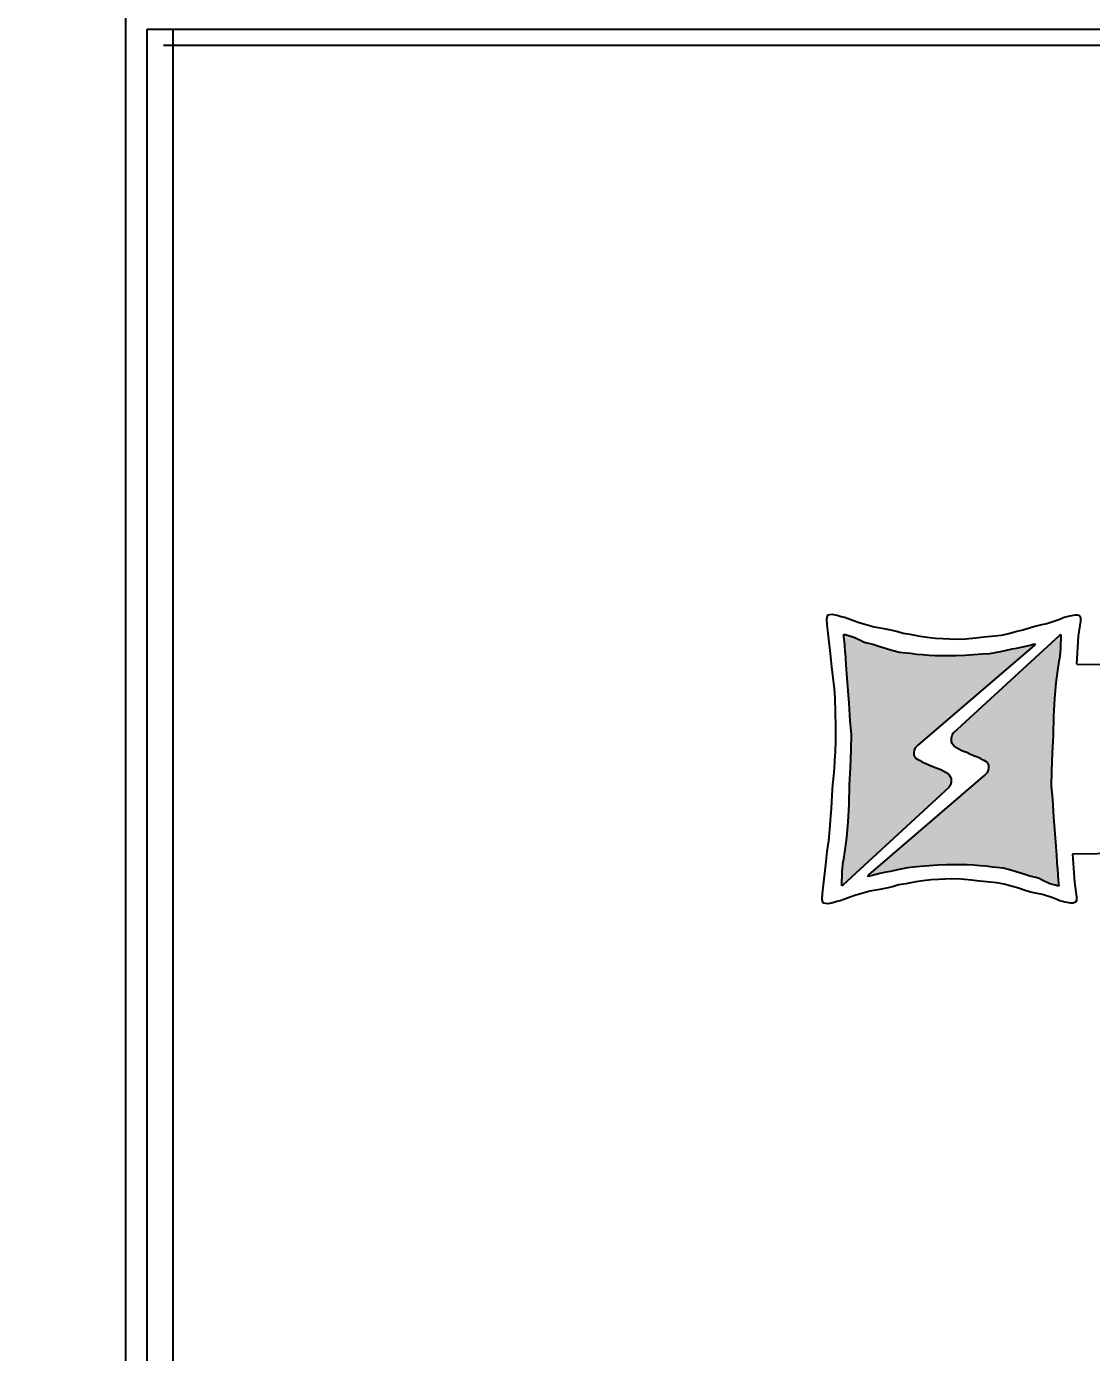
# Model space of a CAD drawing. Extents: x 79822 to 122366, y -56021 to -28815.
# Drawn here: x 81968.5 to 82118.2, y -51977.2 to -51790.8 of the extents above; entities that cross this region are included whole.
import ezdxf

# ---------------------------------------------------------------- set-up
doc = ezdxf.new("R2010")
doc.units = 0
doc.header["$LTSCALE"] = 100
doc.header["$MEASUREMENT"] = 0
doc.styles.get("Standard").update_dxf_attribs({"font": ''})
doc.styles.get('Standard').set_extended_font_data('SimSun')
doc.dimstyles.new('ISO-25', dxfattribs={"dimtxt": 35, "dimasz": 35, "dimexe": 1.25, "dimexo": 0.625, "dimtad": 1, "dimtoh": 1, "dimdec": 0, "dimtxsty": 'Standard', "dimcen": 2.5, "dimadec": 0, "dimazin": 0, "dimtfac": 1, "dimtdec": 0, "dimtmove": 0, "dimatfit": 3, "dimfxl": 0, "dimarcsym": 0})

# ---------------------------------------------------------------- blocks, each defined once
blk = doc.blocks.new('*D145')
at = {"color": 0, "lineweight": -2}
for p, q in [((81981.85, -51788.16), (81918.28, -51788.16)), ((81919.53, -51823.16), (81919.53, -53755.66)), ((81981.85, -53790.66), (81918.28, -53790.66))]:
    blk.add_line(p, q, dxfattribs=at)
at = {"color": 0}
for points in [[(81925.37, -51823.16), (81913.7, -51823.16), (81919.53, -51788.16)], [(81913.7, -53755.66), (81925.37, -53755.66), (81919.53, -53790.66)]]:
    blk.add_solid(points, dxfattribs=at)
at = {"layer": 'Defpoints', "color": 0}
for p in [(81982.48, -51788.16), (81919.53, -53790.66), (81982.48, -53790.66)]:
    blk.add_point(p, dxfattribs=at)
at = {"color": 0, "insert": (81901.41, -52789.41), "char_height": 35, "attachment_point": 5, "rotation": 90}
blk.add_mtext('2003', dxfattribs=at)

msp = doc.modelspace()

# ---------------------------------------------------------------- hatches: boundary and pattern name
for color, points in [(160, [(82083.09, -51911.57), (82083.14, -51909.57), (82083.26, -51908.12), (82083.48, -51906.51), (82083.72, -51904.79), (82083.91, -51902.6), (82084.06, -51900.12), (82084.1, -51897.4), (82084.25, -51894.97), (82084.34, -51892.44), (82084.39, -51890.25), (82084.2, -51888.43), (82084.06, -51885.91), (82083.91, -51884.17), (82083.79, -51882.38), (82083.64, -51880.5), (82083.53, -51878.77), (82083.48, -51877.65), (82083.38, -51876.59), (82083.36, -51876.19), (82083.88, -51876.34), (82084.62, -51876.56), (82085.01, -51876.72), (82085.39, -51876.92), (82085.79, -51877.1), (82086.12, -51877.27), (82086.61, -51877.43), (82087.45, -51877.62), (82088.41, -51877.95), (82089.35, -51878.24), (82090.1, -51878.47), (82091.17, -51878.74), (82091.64, -51878.79), (82092.13, -51878.85), (82092.71, -51878.88), (82093.59, -51879), (82094.4, -51879.05), (82095.35, -51879.17), (82096.21, -51879.19), (82097.17, -51879.2), (82098.22, -51879.21), (82099.13, -51879.19), (82100.37, -51879.14), (82101.58, -51879.05), (82102.81, -51878.98), (82103.85, -51878.9), (82104.61, -51878.78), (82105.35, -51878.66), (82106.02, -51878.51), (82107.01, -51878.28), (82107.6, -51878.16), (82108.51, -51878), (82109.52, -51877.73), (82109.98, -51877.6), (82110.23, -51877.54), (82110.08, -51877.8), (82093.77, -51891.79), (82093.43, -51892.15), (82093.26, -51892.48), (82093.2, -51892.93), (82093.21, -51893.23), (82093.28, -51893.42), (82093.4, -51893.58), (82093.61, -51893.72), (82093.85, -51893.86), (82094.07, -51893.98), (82094.34, -51894.14), (82094.79, -51894.34), (82095.32, -51894.55), (82095.86, -51894.78), (82096.31, -51895.01), (82096.77, -51895.14), (82097.09, -51895.27), (82097.41, -51895.45), (82097.75, -51895.65), (82098.13, -51895.94), (82098.34, -51896.28), (82098.42, -51896.55), (82098.46, -51897.01), (82098.35, -51897.41), (82098.13, -51897.74), (82083.22, -51911.47)]), (114, [(82086.69, -51910.28), (82086.85, -51910.03), (82103.16, -51896.04), (82103.49, -51895.68), (82103.67, -51895.35), (82103.73, -51894.89), (82103.72, -51894.6), (82103.65, -51894.41), (82103.53, -51894.25), (82103.31, -51894.11), (82103.08, -51893.97), (82102.85, -51893.85), (82102.58, -51893.69), (82102.13, -51893.49), (82101.6, -51893.28), (82101.06, -51893.05), (82100.62, -51892.82), (82100.16, -51892.69), (82099.83, -51892.56), (82099.51, -51892.38), (82099.17, -51892.18), (82098.8, -51891.89), (82098.59, -51891.55), (82098.5, -51891.28), (82098.47, -51890.81), (82098.58, -51890.42), (82098.79, -51890.09), (82113.7, -51876.36), (82113.83, -51876.26), (82113.79, -51878.26), (82113.67, -51879.71), (82113.44, -51881.32), (82113.2, -51883.04), (82113.01, -51885.23), (82112.87, -51887.71), (82112.82, -51890.43), (82112.68, -51892.86), (82112.58, -51895.39), (82112.54, -51897.58), (82112.73, -51899.4), (82112.87, -51901.92), (82113.02, -51903.66), (82113.14, -51905.45), (82113.29, -51907.33), (82113.39, -51909.06), (82113.45, -51910.18), (82113.54, -51911.24), (82113.56, -51911.64), (82113.04, -51911.49), (82112.31, -51911.27), (82111.92, -51911.11), (82111.53, -51910.91), (82111.13, -51910.73), (82110.8, -51910.55), (82110.32, -51910.4), (82109.47, -51910.2), (82108.51, -51909.88), (82107.57, -51909.59), (82106.83, -51909.36), (82105.76, -51909.09), (82105.29, -51909.04), (82104.8, -51908.98), (82104.21, -51908.95), (82103.34, -51908.83), (82102.53, -51908.78), (82101.57, -51908.66), (82100.71, -51908.63), (82099.75, -51908.63), (82098.71, -51908.62), (82097.8, -51908.64), (82096.56, -51908.69), (82095.35, -51908.78), (82094.12, -51908.85), (82093.08, -51908.93), (82092.32, -51909.05), (82091.58, -51909.17), (82090.91, -51909.32), (82089.92, -51909.55), (82089.32, -51909.67), (82088.42, -51909.83), (82087.41, -51910.1), (82086.95, -51910.23)])]:
    msp.add_hatch(color=color).paths.add_polyline_path(points)

# ---------------------------------------------------------------- linework, layer by layer
at = {"color": 7, "linetype": 'Continuous'}
for p, q in [((81982.48, -53745.66), (81982.48, -51788.16)), ((81985.48, -53766.16), (81985.48, -51791.16)), ((81985.48, -51791.16), (82777.48, -51791.16)), ((81989.08, -51791.16), (81989.08, -52720.16)), ((82775.18, -51793.46), (81987.78, -51793.46))]:
    msp.add_line(p, q, dxfattribs=at)
at = {"color": 0}
for p, q in [((82081.06, -51873.52), (82080.91, -51874.04)), ((82080.91, -51874.04), (82080.96, -51874.86)), ((82081.71, -51873.45), (82081.06, -51873.52)), ((82082.42, -51873.59), (82081.71, -51873.45)), ((82082.98, -51873.75), (82082.42, -51873.59)), ((82083.47, -51873.88), (82082.98, -51873.75)), ((82083.95, -51874.04), (82083.47, -51873.88)), ((82084.72, -51874.31), (82083.95, -51874.04)), ((82113.57, -51874.18), (82112.88, -51874.44)), ((82114.34, -51873.86), (82113.57, -51874.18)), ((82115.07, -51873.66), (82114.34, -51873.86)), ((82115.85, -51873.54), (82115.07, -51873.66)), ((82116.18, -51873.54), (82115.85, -51873.54)), ((82116.51, -51873.65), (82116.18, -51873.54)), ((82116.64, -51873.89), (82116.51, -51873.65)), ((82116.64, -51874.4), (82116.64, -51873.89)), ((82080.96, -51874.86), (82081.19, -51876.92)), ((82085.52, -51874.62), (82084.72, -51874.31)), ((82086.31, -51874.85), (82085.52, -51874.62)), ((82087.63, -51875.22), (82086.31, -51874.85)), ((82089.02, -51875.46), (82087.63, -51875.22)), ((82090.18, -51875.7), (82089.02, -51875.46)), ((82090.97, -51875.89), (82090.18, -51875.7)), ((82091.7, -51876.09), (82090.97, -51875.89)), ((82092.66, -51876.26), (82091.7, -51876.09)), ((82107.68, -51875.85), (82106.52, -51876.18)), ((82108.52, -51875.63), (82107.68, -51875.85)), ((82109.44, -51875.34), (82108.52, -51875.63)), ((82110.2, -51875.11), (82109.44, -51875.34)), ((82111.13, -51874.89), (82110.2, -51875.11)), ((82111.87, -51874.76), (82111.13, -51874.89)), ((82112.29, -51874.63), (82111.87, -51874.76)), ((82112.88, -51874.44), (82112.29, -51874.63)), ((82116.35, -51876.49), (82116.64, -51874.4)), ((82081.19, -51876.92), (82081.44, -51878.91)), ((82093.39, -51876.4), (82092.66, -51876.26)), ((82094.08, -51876.55), (82093.39, -51876.4)), ((82095.09, -51876.68), (82094.08, -51876.55)), ((82096.22, -51876.81), (82095.09, -51876.68)), ((82097.29, -51876.88), (82096.22, -51876.81)), ((82098.19, -51876.91), (82097.29, -51876.88)), ((82099.03, -51876.94), (82098.19, -51876.91)), ((82100.45, -51876.93), (82099.03, -51876.94)), ((82101.89, -51876.76), (82100.45, -51876.93)), ((82103.03, -51876.64), (82101.89, -51876.76)), ((82104.06, -51876.54), (82103.03, -51876.64)), ((82105.46, -51876.37), (82104.06, -51876.54)), ((82106.52, -51876.18), (82105.46, -51876.37)), ((82116.11, -51880.44), (82116.35, -51876.49)), ((82081.44, -51878.91), (82081.64, -51880.81)), ((82081.64, -51880.81), (82081.83, -51882.32)), ((82116.11, -51880.44), (82141, -51880.46)), ((82081.83, -51882.32), (82081.98, -51883.89)), ((82081.98, -51883.89), (82082.09, -51885.16)), ((82082.09, -51885.16), (82082.14, -51887.25)), ((82082.14, -51887.25), (82082.18, -51889.1)), ((82082.18, -51889.1), (82082.18, -51890.89)), ((82082.18, -51890.89), (82082.15, -51893)), ((82081.98, -51895.64), (82082.08, -51894.18)), ((82082.08, -51894.18), (82082.15, -51893)), ((82081.82, -51897.4), (82081.98, -51895.64)), ((82081.72, -51898.82), (82081.82, -51897.4)), ((82081.61, -51900.65), (82081.72, -51898.82)), ((82081.48, -51902.39), (82081.61, -51900.65)), ((82081.23, -51905.23), (82081.38, -51903.66)), ((82081.38, -51903.66), (82081.48, -51902.39)), ((82081.03, -51906.73), (82081.23, -51905.23)), ((82080.83, -51908.64), (82081.03, -51906.73)), ((82140.9, -51906.76), (82115.5, -51907.13)), ((82115.5, -51907.13), (82115.75, -51911.05)), ((82080.59, -51910.63), (82080.83, -51908.64)), ((82080.35, -51912.68), (82080.59, -51910.63)), ((82091.09, -51911.45), (82090.36, -51911.65)), ((82092.05, -51911.29), (82091.09, -51911.45)), ((82092.78, -51911.15), (82092.05, -51911.29)), ((82093.47, -51910.99), (82092.78, -51911.15)), ((82094.48, -51910.87), (82093.47, -51910.99)), ((82095.61, -51910.74), (82094.48, -51910.87)), ((82096.68, -51910.66), (82095.61, -51910.74)), ((82097.58, -51910.63), (82096.68, -51910.66)), ((82098.42, -51910.6), (82097.58, -51910.63)), ((82099.84, -51910.62), (82098.42, -51910.6)), ((82101.28, -51910.78), (82099.84, -51910.62)), ((82102.42, -51910.91), (82101.28, -51910.78)), ((82103.45, -51911), (82102.42, -51910.91)), ((82104.85, -51911.17), (82103.45, -51911)), ((82105.91, -51911.36), (82104.85, -51911.17)), ((82107.07, -51911.69), (82105.91, -51911.36)), ((82115.75, -51911.05), (82116.03, -51913.15)), ((82080.3, -51913.5), (82080.35, -51912.68)), ((82084.11, -51913.23), (82083.34, -51913.5)), ((82084.91, -51912.92), (82084.11, -51913.23)), ((82085.7, -51912.69), (82084.91, -51912.92)), ((82087.02, -51912.33), (82085.7, -51912.69)), ((82088.41, -51912.08), (82087.02, -51912.33)), ((82089.57, -51911.85), (82088.41, -51912.08)), ((82090.36, -51911.65), (82089.57, -51911.85)), ((82107.91, -51911.91), (82107.07, -51911.69)), ((82108.83, -51912.21), (82107.91, -51911.91)), ((82109.59, -51912.44), (82108.83, -51912.21)), ((82110.52, -51912.66), (82109.59, -51912.44)), ((82111.26, -51912.79), (82110.52, -51912.66)), ((82111.68, -51912.91), (82111.26, -51912.79)), ((82112.28, -51913.1), (82111.68, -51912.91)), ((82112.96, -51913.36), (82112.28, -51913.1)), ((82113.73, -51913.69), (82112.96, -51913.36)), ((82116.03, -51913.15), (82116.03, -51913.65)), ((82080.45, -51914.02), (82080.3, -51913.5)), ((82081.1, -51914.09), (82080.45, -51914.02)), ((82081.81, -51913.95), (82081.1, -51914.09)), ((82082.37, -51913.79), (82081.81, -51913.95)), ((82082.86, -51913.67), (82082.37, -51913.79)), ((82083.34, -51913.5), (82082.86, -51913.67)), ((82114.46, -51913.88), (82113.73, -51913.69)), ((82115.24, -51914), (82114.46, -51913.88)), ((82115.57, -51914), (82115.24, -51914)), ((82115.9, -51913.89), (82115.57, -51914)), ((82116.03, -51913.65), (82115.9, -51913.89))]:
    msp.add_line(p, q, dxfattribs=at)
at = {"color": 160}
for p, q in [((82083.38, -51876.59), (82083.36, -51876.19)), ((82083.36, -51876.19), (82083.88, -51876.34)), ((82083.48, -51877.65), (82083.38, -51876.59)), ((82083.53, -51878.77), (82083.48, -51877.65)), ((82083.88, -51876.34), (82084.62, -51876.56)), ((82084.62, -51876.56), (82085.01, -51876.72)), ((82085.01, -51876.72), (82085.39, -51876.92)), ((82085.39, -51876.92), (82085.79, -51877.1)), ((82085.79, -51877.1), (82086.12, -51877.27)), ((82086.12, -51877.27), (82086.61, -51877.43)), ((82086.61, -51877.43), (82087.45, -51877.62)), ((82087.45, -51877.62), (82088.41, -51877.95)), ((82088.41, -51877.95), (82089.35, -51878.24)), ((82110.08, -51877.8), (82093.77, -51891.79)), ((82108.51, -51878), (82109.52, -51877.73)), ((82109.52, -51877.73), (82109.98, -51877.6)), ((82109.98, -51877.6), (82110.23, -51877.54)), ((82110.23, -51877.54), (82110.08, -51877.8)), ((82083.53, -51878.77), (82083.64, -51880.5)), ((82089.35, -51878.24), (82090.1, -51878.47)), ((82090.1, -51878.47), (82091.17, -51878.74)), ((82091.17, -51878.74), (82091.64, -51878.79)), ((82091.64, -51878.79), (82092.13, -51878.85)), ((82092.13, -51878.85), (82092.71, -51878.88)), ((82092.71, -51878.88), (82093.59, -51879)), ((82093.59, -51879), (82094.4, -51879.05)), ((82094.4, -51879.05), (82095.35, -51879.17)), ((82095.35, -51879.17), (82096.21, -51879.19)), ((82096.21, -51879.19), (82097.17, -51879.2)), ((82097.17, -51879.2), (82098.22, -51879.21)), ((82098.22, -51879.21), (82099.13, -51879.19)), ((82099.13, -51879.19), (82100.37, -51879.14)), ((82100.37, -51879.14), (82101.58, -51879.05)), ((82101.58, -51879.05), (82102.81, -51878.98)), ((82102.81, -51878.98), (82103.85, -51878.9)), ((82103.85, -51878.9), (82104.61, -51878.78)), ((82104.61, -51878.78), (82105.35, -51878.66)), ((82105.35, -51878.66), (82106.02, -51878.51)), ((82106.02, -51878.51), (82107.01, -51878.28)), ((82107.01, -51878.28), (82107.6, -51878.16)), ((82107.6, -51878.16), (82108.51, -51878)), ((82083.64, -51880.5), (82083.79, -51882.38)), ((82083.79, -51882.38), (82083.91, -51884.17)), ((82083.91, -51884.17), (82084.06, -51885.91)), ((82084.06, -51885.91), (82084.2, -51888.43)), ((82084.2, -51888.43), (82084.39, -51890.25)), ((82084.39, -51890.25), (82084.34, -51892.44)), ((82084.34, -51892.44), (82084.25, -51894.97)), ((82093.26, -51892.48), (82093.2, -51892.93)), ((82093.43, -51892.15), (82093.26, -51892.48)), ((82093.77, -51891.79), (82093.43, -51892.15)), ((82093.2, -51892.93), (82093.21, -51893.23)), ((82093.21, -51893.23), (82093.28, -51893.42)), ((82093.28, -51893.42), (82093.4, -51893.58)), ((82093.4, -51893.58), (82093.61, -51893.72)), ((82093.61, -51893.72), (82093.85, -51893.86)), ((82093.85, -51893.86), (82094.07, -51893.98)), ((82094.07, -51893.98), (82094.34, -51894.14)), ((82094.34, -51894.14), (82094.79, -51894.34)), ((82094.79, -51894.34), (82095.32, -51894.55)), ((82095.32, -51894.55), (82095.86, -51894.78)), ((82084.25, -51894.97), (82084.1, -51897.4)), ((82095.86, -51894.78), (82096.31, -51895.01)), ((82096.31, -51895.01), (82096.77, -51895.14)), ((82096.77, -51895.14), (82097.09, -51895.27)), ((82097.09, -51895.27), (82097.41, -51895.45)), ((82097.41, -51895.45), (82097.75, -51895.65)), ((82097.75, -51895.65), (82098.13, -51895.94)), ((82098.13, -51895.94), (82098.34, -51896.28)), ((82098.34, -51896.28), (82098.42, -51896.55)), ((82098.42, -51896.55), (82098.46, -51897.01)), ((82098.13, -51897.74), (82083.22, -51911.47)), ((82084.1, -51897.4), (82084.06, -51900.12)), ((82098.35, -51897.41), (82098.13, -51897.74)), ((82098.46, -51897.01), (82098.35, -51897.41)), ((82084.06, -51900.12), (82083.91, -51902.6)), ((82083.91, -51902.6), (82083.72, -51904.79)), ((82083.72, -51904.79), (82083.48, -51906.51)), ((82083.48, -51906.51), (82083.26, -51908.12)), ((82083.09, -51911.57), (82083.14, -51909.57)), ((82083.14, -51909.57), (82083.26, -51908.12)), ((82083.22, -51911.47), (82083.09, -51911.57))]:
    msp.add_line(p, q, dxfattribs=at)
at = {"color": 114}
for p, q in [((82098.79, -51890.09), (82113.7, -51876.36)), ((82113.7, -51876.36), (82113.83, -51876.26)), ((82113.83, -51876.26), (82113.79, -51878.26)), ((82113.44, -51881.32), (82113.67, -51879.71)), ((82113.79, -51878.26), (82113.67, -51879.71)), ((82113.2, -51883.04), (82113.44, -51881.32)), ((82113.01, -51885.23), (82113.2, -51883.04)), ((82112.87, -51887.71), (82113.01, -51885.23)), ((82112.82, -51890.43), (82112.87, -51887.71)), ((82098.47, -51890.81), (82098.58, -51890.42)), ((82098.5, -51891.28), (82098.47, -51890.81)), ((82098.58, -51890.42), (82098.79, -51890.09)), ((82112.68, -51892.86), (82112.82, -51890.43)), ((82098.59, -51891.55), (82098.5, -51891.28)), ((82098.8, -51891.89), (82098.59, -51891.55)), ((82099.17, -51892.18), (82098.8, -51891.89)), ((82099.51, -51892.38), (82099.17, -51892.18)), ((82099.83, -51892.56), (82099.51, -51892.38)), ((82100.16, -51892.69), (82099.83, -51892.56)), ((82100.62, -51892.82), (82100.16, -51892.69)), ((82101.06, -51893.05), (82100.62, -51892.82)), ((82112.58, -51895.39), (82112.68, -51892.86)), ((82101.6, -51893.28), (82101.06, -51893.05)), ((82102.13, -51893.49), (82101.6, -51893.28)), ((82102.58, -51893.69), (82102.13, -51893.49)), ((82102.85, -51893.85), (82102.58, -51893.69)), ((82103.08, -51893.97), (82102.85, -51893.85)), ((82103.31, -51894.11), (82103.08, -51893.97)), ((82103.53, -51894.25), (82103.31, -51894.11)), ((82103.65, -51894.41), (82103.53, -51894.25)), ((82103.72, -51894.6), (82103.65, -51894.41)), ((82103.73, -51894.89), (82103.72, -51894.6)), ((82086.85, -51910.03), (82103.16, -51896.04)), ((82103.16, -51896.04), (82103.49, -51895.68)), ((82103.49, -51895.68), (82103.67, -51895.35)), ((82103.67, -51895.35), (82103.73, -51894.89)), ((82112.54, -51897.58), (82112.58, -51895.39)), ((82112.73, -51899.4), (82112.54, -51897.58)), ((82112.87, -51901.92), (82112.73, -51899.4)), ((82113.02, -51903.66), (82112.87, -51901.92)), ((82113.14, -51905.45), (82113.02, -51903.66)), ((82113.29, -51907.33), (82113.14, -51905.45)), ((82113.39, -51909.06), (82113.29, -51907.33)), ((82089.92, -51909.55), (82089.32, -51909.67)), ((82090.91, -51909.32), (82089.92, -51909.55)), ((82091.58, -51909.17), (82090.91, -51909.32)), ((82092.32, -51909.05), (82091.58, -51909.17)), ((82093.08, -51908.93), (82092.32, -51909.05)), ((82094.12, -51908.85), (82093.08, -51908.93)), ((82095.35, -51908.78), (82094.12, -51908.85)), ((82096.56, -51908.69), (82095.35, -51908.78)), ((82097.8, -51908.64), (82096.56, -51908.69)), ((82098.71, -51908.62), (82097.8, -51908.64)), ((82099.75, -51908.63), (82098.71, -51908.62)), ((82100.71, -51908.63), (82099.75, -51908.63)), ((82101.57, -51908.66), (82100.71, -51908.63)), ((82102.53, -51908.78), (82101.57, -51908.66)), ((82103.34, -51908.83), (82102.53, -51908.78)), ((82104.21, -51908.95), (82103.34, -51908.83)), ((82104.8, -51908.98), (82104.21, -51908.95)), ((82105.29, -51909.04), (82104.8, -51908.98)), ((82105.76, -51909.09), (82105.29, -51909.04)), ((82106.83, -51909.36), (82105.76, -51909.09)), ((82107.57, -51909.59), (82106.83, -51909.36)), ((82108.51, -51909.88), (82107.57, -51909.59)), ((82113.39, -51909.06), (82113.45, -51910.18)), ((82086.69, -51910.28), (82086.85, -51910.03)), ((82086.95, -51910.23), (82086.69, -51910.28)), ((82087.41, -51910.1), (82086.95, -51910.23)), ((82088.42, -51909.83), (82087.41, -51910.1)), ((82089.32, -51909.67), (82088.42, -51909.83)), ((82109.47, -51910.2), (82108.51, -51909.88)), ((82110.32, -51910.4), (82109.47, -51910.2)), ((82110.8, -51910.55), (82110.32, -51910.4)), ((82111.13, -51910.73), (82110.8, -51910.55)), ((82111.53, -51910.91), (82111.13, -51910.73)), ((82111.92, -51911.11), (82111.53, -51910.91)), ((82112.31, -51911.27), (82111.92, -51911.11)), ((82113.04, -51911.49), (82112.31, -51911.27)), ((82113.56, -51911.64), (82113.04, -51911.49)), ((82113.45, -51910.18), (82113.54, -51911.24)), ((82113.54, -51911.24), (82113.56, -51911.64))]:
    msp.add_line(p, q, dxfattribs=at)

# ---------------------------------------------------------------- dimensions: what is measured, and where the dimension line sits
at = {"color": 3}
dim = msp.add_linear_dim(base=(81919.53191954, -53790.655737), p1=(81982.47784072, -51788.155737), p2=(81982.47784072, -53790.655737), angle=90, dimstyle='ISO-25', dxfattribs=at)
dim.commit()
dim.dimension.update_dxf_attribs({"geometry": '*D145', "text_midpoint": (81901.40691954, -52789.405737)})

doc.saveas('drawing.dxf')
